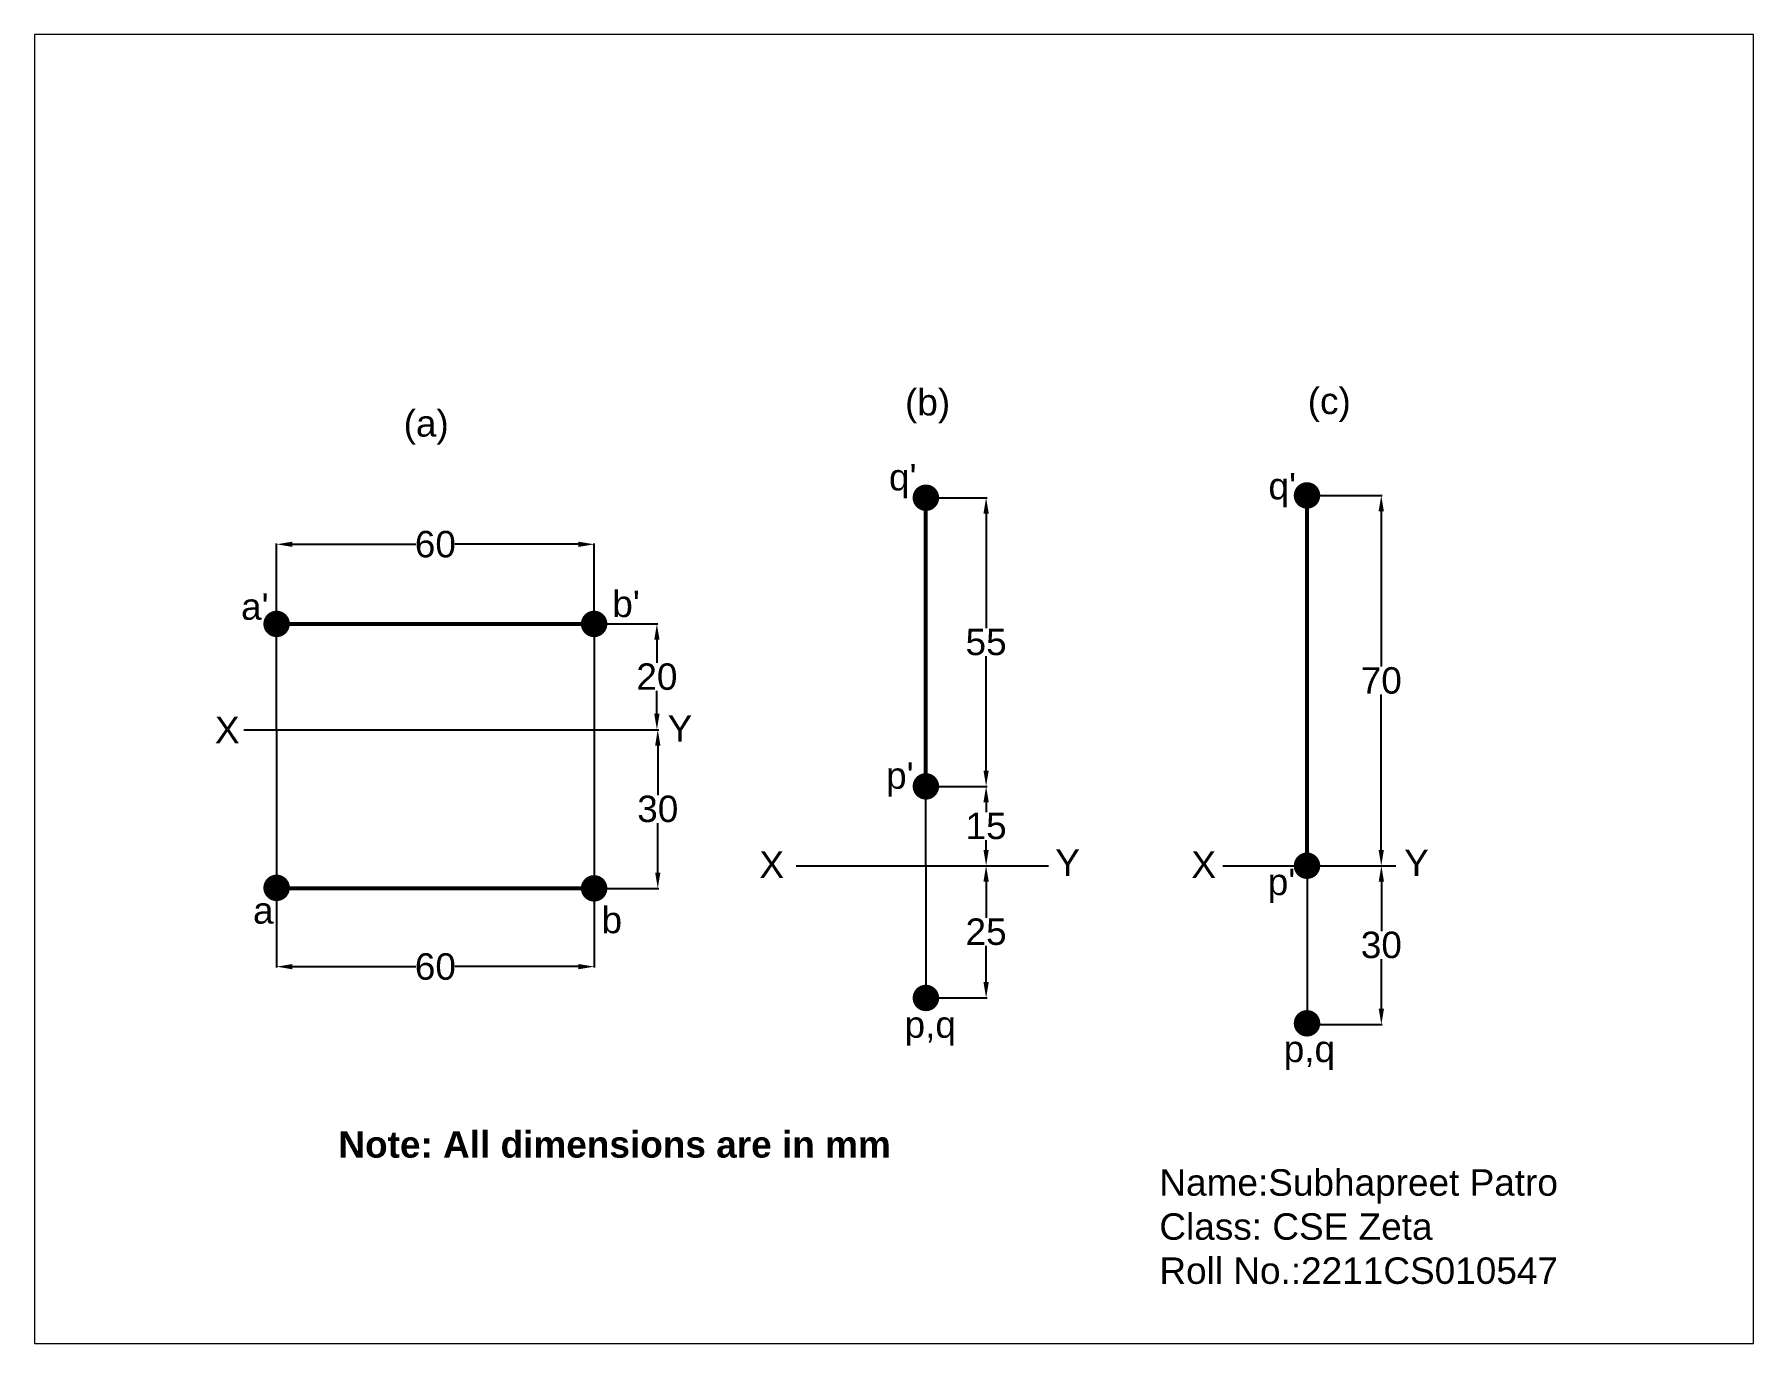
# Paper-space layout 'Layout1' of a CAD drawing. Header units: millimetres. Extents: x 1.05 to 9.45, y 0.8 to 7.2.
# The model-space entities are those that its viewports show. They can reach past a viewport. Long polylines and large blocks are cut down to what shows.
import ezdxf

# ---------------------------------------------------------------- set-up
doc = ezdxf.new("R2010")
doc.units = ezdxf.units.MM
doc.header["$MEASUREMENT"] = 0
doc.styles.get("Standard").update_dxf_attribs({"font": 'arial.ttf'})
doc.dimstyles.get("Standard").update_dxf_attribs({"dimtxt": 5, "dimasz": 3, "dimexe": 0.18, "dimexo": 0.0625, "dimgap": 0.09, "dimtad": 0, "dimtih": 1, "dimtoh": 1, "dimdec": 0, "dimzin": 0, "dimdsep": 46, "dimtxsty": 'Standard', "dimcen": 0.09, "dimadec": 0, "dimazin": 0, "dimtfac": 1, "dimtdec": 0, "dimtofl": 0, "dimtmove": 0, "dimatfit": 3, "dimfxl": 1, "dimtolj": 1, "dimtzin": 0, "dimarcsym": 0})

# ---------------------------------------------------------------- blocks, each defined once
blk = doc.blocks.new('*D1')
at = {"color": 0, "lineweight": -2, "transparency": 16777216}
for p, q in [((239.51, 373.18), (239.51, 388.35)), ((242.51, 388.17), (265.83, 388.17)), ((296.51, 388.17), (273.18, 388.17)), ((299.51, 373.18), (299.51, 388.35))]:
    blk.add_line(p, q, dxfattribs=at)
at = {"color": 0, "transparency": 16777216}
for points in [[(242.51, 388.67), (242.51, 387.67), (239.51, 388.17)], [(296.51, 388.67), (296.51, 387.67), (299.51, 388.17)]]:
    blk.add_solid(points, dxfattribs=at)
at = {"layer": 'Defpoints', "color": 0, "transparency": 16777216}
for p in [(299.51, 388.17), (239.51, 373.12), (299.51, 373.12)]:
    blk.add_point(p, dxfattribs=at)
at = {"color": 0, "transparency": 16777216, "insert": (269.51, 388.17), "char_height": 5, "attachment_point": 5}
blk.add_mtext('\\A1;60', dxfattribs=at)
blk = doc.blocks.new('*D2')
at = {"color": 0, "lineweight": -2, "transparency": 16777216}
for p, q in [((299.57, 373.12), (311.55, 373.12)), ((311.37, 370.12), (311.37, 365.76)), ((311.37, 356.12), (311.37, 360.48)), ((299.57, 353.12), (311.55, 353.12))]:
    blk.add_line(p, q, dxfattribs=at)
at = {"color": 0, "transparency": 16777216}
for points in [[(310.87, 370.12), (311.87, 370.12), (311.37, 373.12)], [(310.87, 356.12), (311.87, 356.12), (311.37, 353.12)]]:
    blk.add_solid(points, dxfattribs=at)
at = {"layer": 'Defpoints', "color": 0, "transparency": 16777216}
for p in [(299.51, 373.12), (311.37, 373.12), (299.51, 353.12)]:
    blk.add_point(p, dxfattribs=at)
at = {"color": 0, "transparency": 16777216, "insert": (311.37, 363.12), "char_height": 5, "attachment_point": 5}
blk.add_mtext('\\A1;20', dxfattribs=at)
blk = doc.blocks.new('*D3')
at = {"color": 0, "lineweight": -2, "transparency": 16777216}
for p, q in [((299.57, 353.12), (311.72, 353.12)), ((311.54, 350.12), (311.54, 340.76)), ((311.54, 326.12), (311.54, 335.47)), ((299.57, 323.12), (311.72, 323.12))]:
    blk.add_line(p, q, dxfattribs=at)
at = {"color": 0, "transparency": 16777216}
for points in [[(311.04, 350.12), (312.04, 350.12), (311.54, 353.12)], [(311.04, 326.12), (312.04, 326.12), (311.54, 323.12)]]:
    blk.add_solid(points, dxfattribs=at)
at = {"layer": 'Defpoints', "color": 0, "transparency": 16777216}
for p in [(299.51, 353.12), (299.51, 323.12), (311.54, 323.12)]:
    blk.add_point(p, dxfattribs=at)
at = {"color": 0, "transparency": 16777216, "insert": (311.54, 338.12), "char_height": 5, "attachment_point": 5}
blk.add_mtext('\\A1;30', dxfattribs=at)
blk = doc.blocks.new('*D4')
at = {"color": 0, "lineweight": -2, "transparency": 16777216}
for p, q in [((362.26, 396.97), (373.76, 396.97)), ((373.58, 393.97), (373.58, 372.31)), ((373.58, 345.4), (373.58, 367.05)), ((362.26, 342.4), (373.76, 342.4))]:
    blk.add_line(p, q, dxfattribs=at)
at = {"color": 0, "transparency": 16777216}
for points in [[(373.08, 393.97), (374.08, 393.97), (373.58, 396.97)], [(373.08, 345.4), (374.08, 345.4), (373.58, 342.4)]]:
    blk.add_solid(points, dxfattribs=at)
at = {"layer": 'Defpoints', "color": 0, "transparency": 16777216}
for p in [(362.2, 396.97), (362.2, 342.4), (373.58, 342.4)]:
    blk.add_point(p, dxfattribs=at)
at = {"color": 0, "transparency": 16777216, "insert": (373.58, 369.68), "char_height": 5, "attachment_point": 5}
blk.add_mtext('\\A1;55', dxfattribs=at)
blk = doc.blocks.new('*D5')
at = {"color": 0, "lineweight": -2, "transparency": 16777216}
for p, q in [((362.26, 342.4), (373.76, 342.4)), ((373.58, 339.4), (373.58, 337.54)), ((373.58, 330.4), (373.58, 332.25)), ((362.26, 327.4), (373.76, 327.4))]:
    blk.add_line(p, q, dxfattribs=at)
at = {"color": 0, "transparency": 16777216}
for points in [[(373.08, 339.4), (374.08, 339.4), (373.58, 342.4)], [(373.08, 330.4), (374.08, 330.4), (373.58, 327.4)]]:
    blk.add_solid(points, dxfattribs=at)
at = {"layer": 'Defpoints', "color": 0, "transparency": 16777216}
for p in [(362.2, 342.4), (362.2, 327.4), (373.58, 327.4)]:
    blk.add_point(p, dxfattribs=at)
at = {"color": 0, "transparency": 16777216, "insert": (373.58, 334.9), "char_height": 5, "attachment_point": 5}
blk.add_mtext('\\A1;15', dxfattribs=at)
blk = doc.blocks.new('*D6')
at = {"color": 0, "lineweight": -2, "transparency": 16777216}
for p, q in [((362.26, 327.4), (373.76, 327.4)), ((373.58, 324.4), (373.58, 317.54)), ((373.58, 305.4), (373.58, 312.25)), ((362.26, 302.4), (373.76, 302.4))]:
    blk.add_line(p, q, dxfattribs=at)
at = {"color": 0, "transparency": 16777216}
for points in [[(373.08, 324.4), (374.08, 324.4), (373.58, 327.4)], [(373.08, 305.4), (374.08, 305.4), (373.58, 302.4)]]:
    blk.add_solid(points, dxfattribs=at)
at = {"layer": 'Defpoints', "color": 0, "transparency": 16777216}
for p in [(362.2, 327.4), (373.58, 327.4), (362.2, 302.4)]:
    blk.add_point(p, dxfattribs=at)
at = {"color": 0, "transparency": 16777216, "insert": (373.58, 314.9), "char_height": 5, "attachment_point": 5}
blk.add_mtext('\\A1;25', dxfattribs=at)
blk = doc.blocks.new('*D7')
at = {"color": 0, "lineweight": -2, "transparency": 16777216}
for p, q in [((434.28, 397.4), (448.43, 397.4)), ((448.25, 394.4), (448.25, 365.04)), ((448.25, 330.4), (448.25, 359.75)), ((434.28, 327.4), (448.43, 327.4))]:
    blk.add_line(p, q, dxfattribs=at)
at = {"color": 0, "transparency": 16777216}
for points in [[(447.75, 394.4), (448.75, 394.4), (448.25, 397.4)], [(447.75, 330.4), (448.75, 330.4), (448.25, 327.4)]]:
    blk.add_solid(points, dxfattribs=at)
at = {"layer": 'Defpoints', "color": 0, "transparency": 16777216}
for p in [(434.22, 397.4), (434.22, 327.4), (448.25, 327.4)]:
    blk.add_point(p, dxfattribs=at)
at = {"color": 0, "transparency": 16777216, "insert": (448.25, 362.4), "char_height": 5, "attachment_point": 5}
blk.add_mtext('\\A1;70', dxfattribs=at)
blk = doc.blocks.new('*D8')
at = {"color": 0, "lineweight": -2, "transparency": 16777216}
for p, q in [((434.28, 327.4), (448.45, 327.4)), ((448.27, 324.4), (448.27, 315.04)), ((448.27, 300.4), (448.27, 309.75)), ((434.28, 297.4), (448.45, 297.4))]:
    blk.add_line(p, q, dxfattribs=at)
at = {"color": 0, "transparency": 16777216}
for points in [[(447.77, 324.4), (448.77, 324.4), (448.27, 327.4)], [(447.77, 300.4), (448.77, 300.4), (448.27, 297.4)]]:
    blk.add_solid(points, dxfattribs=at)
at = {"layer": 'Defpoints', "color": 0, "transparency": 16777216}
for p in [(434.22, 327.4), (434.22, 297.4), (448.27, 297.4)]:
    blk.add_point(p, dxfattribs=at)
at = {"color": 0, "transparency": 16777216, "insert": (448.27, 312.4), "char_height": 5, "attachment_point": 5}
blk.add_mtext('\\A1;30', dxfattribs=at)
blk = doc.blocks.new('*D108')
at = {"color": 0, "lineweight": -2, "transparency": 16777216}
for p, q in [((239.51, 323.06), (239.51, 308.14)), ((299.51, 323.06), (299.51, 308.14)), ((242.51, 308.32), (265.83, 308.32)), ((296.51, 308.32), (273.18, 308.32))]:
    blk.add_line(p, q, dxfattribs=at)
at = {"color": 0, "transparency": 16777216}
for points in [[(242.51, 308.82), (242.51, 307.82), (239.51, 308.32)], [(296.51, 308.82), (296.51, 307.82), (299.51, 308.32)]]:
    blk.add_solid(points, dxfattribs=at)
at = {"layer": 'Defpoints', "color": 0, "transparency": 16777216}
for p in [(239.51, 323.12), (299.51, 323.12), (299.51, 308.32)]:
    blk.add_point(p, dxfattribs=at)
at = {"color": 0, "transparency": 16777216, "insert": (269.51, 308.32), "char_height": 5, "attachment_point": 5}
blk.add_mtext('\\A1;60', dxfattribs=at)

msp = doc.modelspace()

# ---------------------------------------------------------------- linework, layer by layer
at = {"lineweight": 53}
for p, q in [((362.2, 342.4), (362.2, 397.4)), ((434.22, 327.4), (434.22, 397.4)), ((239.51, 373.12), (299.51, 373.12)), ((299.51, 323.12), (239.51, 323.12))]:
    msp.add_line(p, q, dxfattribs=at)
for p, q in [((239.51, 353.12), (239.51, 373.12)), ((299.51, 373.12), (299.51, 323.12)), ((233.32, 353.12), (267.71, 353.12)), ((239.51, 353.12), (239.51, 323.12)), ((267.71, 353.12), (305.49, 353.12)), ((362.2, 327.4), (362.2, 342.4)), ((337.68, 327.4), (385.35, 327.4)), ((362.2, 327.4), (362.2, 302.4)), ((418.34, 327.4), (451, 327.4)), ((434.22, 327.4), (434.22, 297.4))]:
    msp.add_line(p, q)
at = {"const_width": 2.5}
for points in [[(432.97, 397.4, 1), (435.47, 397.4, 1)], [(360.95, 396.97, 1), (363.45, 396.97, 1)], [(238.26, 373.12, 1), (240.76, 373.12, 1)], [(298.26, 373.12, 1), (300.76, 373.12, 1)], [(360.95, 342.4, 1), (363.45, 342.4, 1)], [(432.97, 327.4, 1), (435.47, 327.4, 1)], [(238.26, 323.22, 1), (240.76, 323.22, 1)], [(298.26, 323.12, 1), (300.76, 323.12, 1)], [(360.95, 302.4, 1), (363.45, 302.4, 1)], [(432.97, 297.61, 1), (435.47, 297.61, 1)]]:
    msp.add_lwpolyline(points, format="xyb", close=True, dxfattribs=at)

# ---------------------------------------------------------------- texts
at = {"char_height": 5, "attachment_point": 1}
for s, width, insert in [('(b)', 17.2048, (358.26, 417.53)), ('(c)', 13.3328, (434.35, 417.78)), ('(a)', 15.2289, (263.51, 413.53)), ("q'", 10.2929, (355.23, 403.35)), ("q'", 10.2929, (426.94, 401.67)), ("a'", 10.3733, (232.79, 378.9)), ("b'", 13.6244, (302.94, 379.42)), ('X', 12.5232, (227.86, 355.57)), ('Y', 12.5232, (313.4, 355.84)), ("p'", 6.534, (354.68, 346.95)), ('X', 12.5232, (330.74, 330.11)), ('Y', 12.5232, (386.65, 330.48)), ('X', 12.5232, (412.37, 330.11)), ('Y', 12.5232, (452.58, 330.45)), ("p'", 6.534, (426.8, 326.85)), ('a', 6.6461, (235.05, 321.45)), ('b', 11.2983, (300.91, 319.65)), ('p,q', 16.5068, (358.17, 299.88)), ('p,q', 16.5068, (429.82, 295.28)), ('{\\fArial|b1|i0|c0|p34;Note: All dimensions are in mm}', 119.6567, (251.18, 277.21)), ('Name:Subhapreet Patro\\PClass: CSE Zeta\\PRoll No.:2211CS010547', 93.4346, (406.32, 270.02))]:
    msp.add_mtext_dynamic_manual_height_columns(s, width=width, gutter_width=25, heights=[0], dxfattribs=dict(at, insert=insert))

# ---------------------------------------------------------------- dimensions: what is measured, and where the dimension line sits
for base, p1, p2, picture, middle in [((373.58, 342.4), (362.2, 396.97), (362.2, 342.4), '*D4', (373.58, 369.68)), ((311.37, 373.12), (299.51, 353.12), (299.51, 373.12), '*D2', (311.37, 363.12)), ((311.54, 323.12), (299.51, 353.12), (299.51, 323.12), '*D3', (311.54, 338.12)), ((373.58, 327.4), (362.2, 342.4), (362.2, 327.4), '*D5', (373.58, 334.9)), ((373.58, 327.4), (362.2, 302.4), (362.2, 327.4), '*D6', (373.58, 314.9)), ((448.27, 297.4), (434.22, 327.4), (434.22, 297.4), '*D8', (448.27, 312.4))]:
    dim = msp.add_linear_dim(base=base, p1=p1, p2=p2, angle=90, dimstyle='Standard')
    dim.commit()
    dim.dimension.update_dxf_attribs({"geometry": picture, "text_midpoint": middle})
for p1, p2, distance, picture, middle in [((434.22, 397.4), (434.22, 327.4), 14.03, '*D7', (448.25, 362.4)), ((239.51, 323.12), (299.51, 323.12), -14.8, '*D108', (269.51, 308.32))]:
    dim = msp.add_aligned_dim(p1=p1, p2=p2, distance=distance, dimstyle='Standard')
    dim.commit()
    dim.dimension.update_dxf_attribs({"geometry": picture, "text_midpoint": middle})
dim = msp.add_linear_dim(base=(299.51, 388.17), p1=(239.51, 373.12), p2=(299.51, 373.12), dimstyle='Standard')
dim.commit()
dim.dimension.update_dxf_attribs({"geometry": '*D1', "text_midpoint": (269.51, 388.17)})

psp = doc.layouts.get("Layout1")

# ---------------------------------------------------------------- viewports
at = {"layer": '0'}
psp.add_viewport(center=(5.25, 4), size=(8.4, 6.4), view_center_point=(356.1763, 360.8125), view_height=247.522553, dxfattribs=at)

doc.saveas('drawing.dxf')
